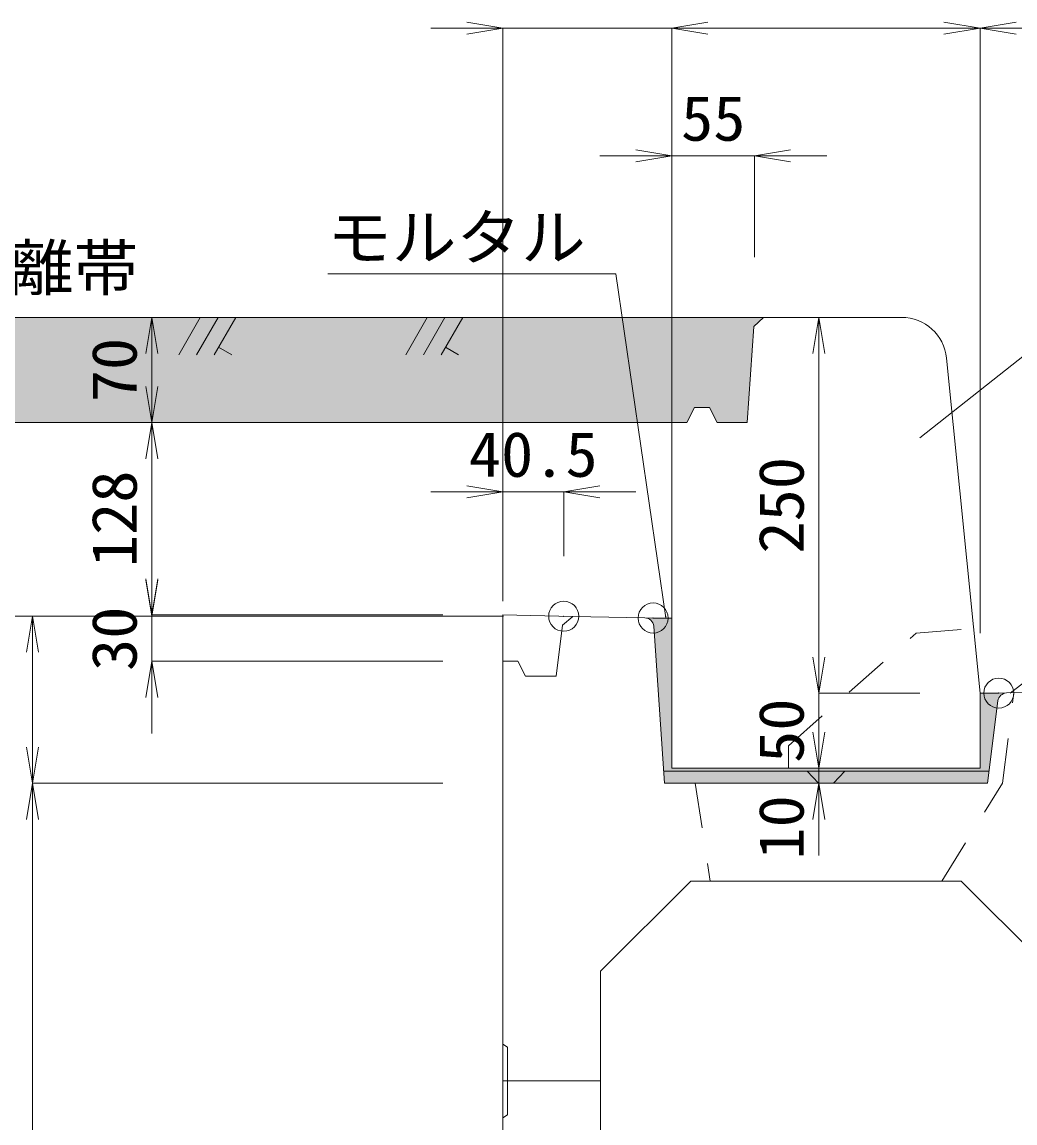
# Model space of a CAD drawing. Units: millimetres at full size. Extents: x 164402 to 209100, y 872507 to 885397.
# Drawn here: x 192246 to 192906, y 882661 to 883394 of the extents above; entities that cross this region are included whole.
import ezdxf
from ezdxf.enums import TextEntityAlignment as Align

# ---------------------------------------------------------------- set-up
doc = ezdxf.new("R2010")
doc.units = ezdxf.units.MM
doc.header["$LTSCALE"] = 40
doc.header["$PDMODE"] = 32
doc.header["$PDSIZE"] = 20
doc.linetypes.add('USER1', pattern=[1.35, 0.75, -0.6])
doc.linetypes.add('USER2', pattern=[1.35, 0.75, -0.6])
for name, color, linetype, lineweight in [('0_2', 7, 'Continuous', 13), ('_0-0_', 7, 'Continuous', 20), ('ハッチング', 7, 'Continuous', 5), ('作業エリア', 11, 'Continuous', 13), ('寸法線', 7, 'Continuous', 13), ('排水孔', 7, 'USER1', 9), ('本体', 2, 'Continuous', 13), ('補助線', 8, 'Continuous', 13)]:
    doc.layers.add(name, color=color, linetype=linetype, lineweight=lineweight)
doc.styles.add('ＭＳ 明朝', font='')
doc.styles.get('ＭＳ 明朝').set_extended_font_data('MS Mincho')

# ---------------------------------------------------------------- blocks, each defined once
blk = doc.blocks.new('open_arrow')
at = {"color": 0, "linetype": 'Continuous', "lineweight": -2}
blk.add_lwpolyline([(7.5, 1.25), (0, 0), (7.5, -1.25)], dxfattribs=at)
blk = doc.blocks.new('filled_arrow')
at = {"color": 0, "linetype": 'Continuous', "lineweight": -2}
blk.add_solid([(7.5, 1.25), (0, 0), (7.5, -1.25)], dxfattribs=at)

msp = doc.modelspace()

# ---------------------------------------------------------------- hatches: boundary and pattern name
at = {"layer": 'ハッチング'}
for color, points in [(256, [(192678.23, 883127.29), (192688.23, 883127.29), (192693.23, 883137.29), (192703.23, 883137.29), (192708.23, 883127.29), (192728.23, 883127.29), (192732.8, 883191.3), (192739.23, 883197.29), (192733.23, 883197.29), (192678.23, 883197.29), (192074.19, 883197.29), (192074.19, 883127.29)]), (8, [(192888.23, 882887.29), (192895.09, 882942.13, -0.37254), (192900.92, 882947.39), (192895.73, 882947.29), (192883.23, 882947.29), (192883.23, 882897.29), (192678.23, 882897.29), (192678.23, 882997.29), (192665.73, 882997.29), (192660.24, 882997.39, -0.38865), (192666.1, 882991.8), (192673.23, 882887.29)])]:
    msp.add_hatch(color=color, dxfattribs=at).paths.add_polyline_path(points)

# ---------------------------------------------------------------- linework, layer by layer
at = {"layer": '0_2', "lineweight": 5}
for p, q in [((192364.4, 883197.29), (192350.08, 883172.47)), ((192376.21, 883197.29), (192361.89, 883172.47)), ((192388.02, 883197.29), (192373.7, 883172.47)), ((192515.41, 883197.29), (192501.09, 883172.47)), ((192527.22, 883197.29), (192512.9, 883172.47)), ((192539.03, 883197.29), (192524.71, 883172.47)), ((192376.6, 883177.5), (192385.31, 883172.47)), ((192527.61, 883177.5), (192536.32, 883172.47))]:
    msp.add_line(p, q, dxfattribs=at)
at = {"layer": '0_2'}
for p, q in [((192678.23, 883197.29), (192733.23, 883197.29)), ((192733.23, 883197.29), (192739.23, 883197.29)), ((192660.24, 882997.39), (192665.73, 882997.29)), ((192665.73, 882997.29), (192678.23, 882997.29)), ((192895.73, 882947.29), (192883.23, 882947.29)), ((192900.92, 882947.39), (192895.73, 882947.29))]:
    msp.add_line(p, q, dxfattribs=at)
at = {"layer": '_0-0_'}
msp.add_line((192678.23, 883197.29), (192074.19, 883197.29), dxfattribs=at)
at = {"layer": '作業エリア'}
for p in [(192665.73, 882997.29), (192895.73, 882947.29)]:
    msp.add_point(p, dxfattribs=at)
at = {"layer": '寸法線'}
for p, q in [((192517.73, 883389.86), (192726.23, 883389.86)), ((192565.73, 883008.48), (192565.73, 883389.86)), ((192678.23, 883389.86), (192883.23, 883389.86)), ((192678.23, 883037.29), (192678.23, 883389.86)), ((192678.23, 883037.29), (192678.23, 883389.86)), ((192883.23, 882987.29), (192883.23, 883389.86)), ((192883.23, 883389.86), (192995.73, 883389.86)), ((192883.23, 882987.29), (192883.23, 883389.86)), ((192630.23, 883304.86), (192781.23, 883304.86)), ((192678.23, 883037.29), (192678.23, 883304.86)), ((192733.23, 883237.29), (192733.23, 883304.86)), ((192332.11, 883127.29), (192332.11, 883197.29)), ((192693.23, 883197.29), (192332.11, 883197.29)), ((192775.91, 883197.29), (192745.16, 883197.29)), ((192775.91, 883197.29), (192775.91, 882947.29)), ((192332.11, 882999.29), (192332.11, 883127.29)), ((192638.23, 883127.29), (192332.11, 883127.29)), ((192638.23, 883127.29), (192332.11, 883127.29)), ((192517.73, 883081.24), (192654.23, 883081.24)), ((192565.73, 883008.48), (192565.73, 883081.24)), ((192606.23, 883038.48), (192606.23, 883081.24)), ((192332.11, 882920.48), (192332.11, 883046.48)), ((192566.23, 882998.48), (192170.98, 882998.48)), ((192252.8, 882998.48), (192252.8, 882887.29)), ((192566.23, 882998.48), (192252.8, 882998.48)), ((192525.73, 882999.29), (192332.11, 882999.29)), ((192566.23, 882998.48), (192332.11, 882998.48)), ((192775.91, 882995.29), (192775.91, 882897.29)), ((192525.73, 882968.48), (192332.11, 882968.48)), ((192843.23, 882947.29), (192775.91, 882947.29)), ((192843.23, 882947.29), (192775.91, 882947.29)), ((192775.91, 882945.29), (192775.91, 882839.29)), ((192794.48, 882897.29), (192775.91, 882897.29)), ((192794.48, 882897.29), (192775.91, 882897.29)), ((192525.73, 882887.29), (192252.8, 882887.29)), ((192252.8, 882887.29), (192252.8, 882447.29)), ((192525.73, 882887.29), (192252.8, 882887.29)), ((192794.48, 882887.29), (192775.91, 882887.29))]:
    msp.add_line(p, q, dxfattribs=at)
at = {"layer": '寸法線', "lineweight": 9}
for points in [[(192843.11, 883117.28), (193036.28, 883269.83), (193524.96, 883269.83)], [(192903.32, 882947.35), (193084.71, 883087.87), (193445.85, 883087.87)]]:
    msp.add_lwpolyline(points, dxfattribs=at)
at = {"layer": '寸法線'}
msp.add_lwpolyline([(192674.23, 882997.34), (192640.85, 883226.32), (192449.25, 883226.32)], dxfattribs=at)
at = {"layer": '排水孔'}
for p, q in [((192898.23, 882887.29), (192905.76, 882947.49)), ((192768.23, 882895.29), (192775.73, 882887.29)), ((192785.73, 882887.29), (192793.23, 882895.29)), ((192693.73, 882887.29), (192703.73, 882822.29)), ((192857.73, 882822.29), (192898.23, 882887.29))]:
    msp.add_line(p, q, dxfattribs=at)
at = {"layer": '本体'}
for p, q in [((192732.8, 883191.3), (192739.23, 883197.29)), ((192739.23, 883197.29), (192831.08, 883197.29)), ((192728.23, 883127.29), (192732.8, 883191.3)), ((192860.93, 883170.27), (192883.23, 882947.29)), ((192688.23, 883127.29), (192693.23, 883137.29)), ((192693.23, 883137.29), (192703.23, 883137.29)), ((192703.23, 883137.29), (192708.23, 883127.29)), ((192678.23, 882897.29), (192678.23, 883127.29)), ((192678.23, 883127.29), (192688.23, 883127.29)), ((192708.23, 883127.29), (192728.23, 883127.29)), ((192605.49, 882992.52), (192612.23, 882998.36)), ((192612.23, 882998.36), (192660.24, 882997.39)), ((192601.23, 882958.48), (192605.49, 882992.52)), ((192666.1, 882991.8), (192673.23, 882887.29)), ((192565.73, 882968.48), (192565.73, 882457.29)), ((192565.73, 882968.48), (192575.73, 882968.48)), ((192575.73, 882968.48), (192580.73, 882958.48)), ((192601.23, 882958.48), (192580.73, 882958.48)), ((192883.23, 882947.29), (192883.23, 882897.29)), ((192949.23, 882948.36), (192900.92, 882947.39)), ((192888.23, 882887.29), (192895.09, 882942.13)), ((192883.23, 882897.29), (192678.23, 882897.29)), ((192673.23, 882887.29), (192888.23, 882887.29)), ((192630.73, 882762.29), (192690.73, 882822.29)), ((192690.73, 882822.29), (192870.73, 882822.29)), ((192870.73, 882822.29), (192930.73, 882762.29)), ((192630.73, 882762.29), (192630.73, 882592.81))]:
    msp.add_line(p, q, dxfattribs=at)
at = {"layer": '本体', "linetype": 'USER2'}
for p, q in [((192755.73, 882912.29), (192840.73, 882987.29)), ((192840.73, 882987.29), (192878.93, 882990.29)), ((192755.73, 882897.29), (192755.73, 882912.29))]:
    msp.add_line(p, q, dxfattribs=at)
at = {"layer": '本体', "lineweight": 9}
for p, q in [((192672.68, 882895.29), (192889.23, 882895.29)), ((192565.73, 882713.79), (192568.93, 882711.79)), ((192568.93, 882711.79), (192568.93, 882666.79)), ((192568.93, 882666.79), (192565.73, 882664.79))]:
    msp.add_line(p, q, dxfattribs=at)
at = {"layer": '本体'}
for centre, radius, start, end in [((192831.08, 883167.29), 30, 5.71059, 90), ((192660.12, 882991.4), 6, 3.90049, 88.85424), ((192901.04, 882941.39), 6, 91.14576, 172.87498)]:
    msp.add_arc(centre, radius, start, end, dxfattribs=at)
at = {"layer": '補助線'}
for p, q in [((192678.23, 883197.29), (192739.23, 883197.29)), ((192678.23, 883197.29), (192678.23, 883127.29)), ((192630.73, 882689.29), (192565.73, 882689.29))]:
    msp.add_line(p, q, dxfattribs=at)
at = {"layer": '補助線', "lineweight": 20}
for p, q in [((192678.23, 883127.29), (192074.19, 883127.29)), ((192565.73, 882999.29), (192565.73, 882968.48)), ((192565.73, 882999.29), (192612.23, 882998.36))]:
    msp.add_line(p, q, dxfattribs=at)
at = {"layer": '補助線'}
msp.add_point((192606.23, 882998.48), dxfattribs=at)

# ---------------------------------------------------------------- block references
at = {"layer": '寸法線'}
for p, xscale, yscale, rotation in [((192565.73, 883389.86), 3.2, 3.2, 180), ((192883.23, 883389.86), 3.2, 3.2, 180), ((192678.23, 883304.86), 3.2, 3.2, 180), ((192332.11, 883197.29), 3.2, 3.2, 270), ((192775.91, 883197.29), 3.2, 3.2, 270), ((192332.11, 883127.29), 3.2, 3.2, 90), ((192332.11, 883127.29), 3.2, 3.2, 270), ((192565.73, 883081.24), 3.2, 3.2, 180), ((192332.11, 882999.29), 3.2, 3.2, 90), ((192332.11, 882998.48), 3.2, 3.2, 90), ((192252.8, 882998.48), 3.2, 3.2, 270), ((192674.23, 882997.34), 0.16, 0.16, 98.3), ((192775.91, 882947.29), 3.2, 3.2, 90), ((192775.91, 882947.29), 3.2, 3.2, 90), ((192332.11, 882968.48), 3.2, 3.2, 270), ((192775.91, 882897.29), 3.2, 3.2, 90), ((192775.91, 882897.29), 3.2, 3.2, 90), ((192252.8, 882887.29), 3.2, 3.2, 90), ((192252.8, 882887.29), 3.2, 3.2, 270), ((192775.91, 882887.29), 3.2, 3.2, 270)]:
    msp.add_blockref('open_arrow', p, dxfattribs=dict(at, xscale=xscale, yscale=yscale, rotation=rotation))
at = {"layer": '寸法線', "xscale": 3.2, "yscale": 3.2}
for p in [(192678.23, 883389.86), (192678.23, 883389.86), (192883.23, 883389.86), (192733.23, 883304.86), (192606.23, 883081.24)]:
    msp.add_blockref('open_arrow', p, dxfattribs=at)
at = {"layer": '寸法線', "lineweight": 9, "xscale": 0.133, "yscale": 0.133}
for p, rotation in [((192843.11, 883117.28), 38.3), ((192903.32, 882947.35), 37.8)]:
    msp.add_blockref('filled_arrow', p, dxfattribs=dict(at, rotation=rotation))

# ---------------------------------------------------------------- texts
at = {"layer": '0_2', "style": 'ＭＳ 明朝', "width": 1.05}
msp.add_text('中央分離帯', height=30.02, dxfattribs=at).set_placement((192108.18, 883206.34), align=Align.BOTTOM_LEFT)
at = {"layer": '寸法線', "style": 'ＭＳ 明朝', "width": 1.05}
for s, p in [('55', (192705.73, 883329.86)), ('40.5', (192585.98, 883106.24))]:
    msp.add_text(s, height=30.02, dxfattribs=at).set_placement(p, align=Align.MIDDLE_CENTER)
msp.add_text('モルタル', height=30.02, dxfattribs=at).set_placement((192620.85, 883265.57), align=Align.TOP_RIGHT)
for s, p in [('70', (192307.11, 883162.29)), ('250', (192750.91, 883072.29)), ('128', (192307.11, 883063.29)), ('30', (192307.11, 882983.48)), ('50', (192750.91, 882922.29)), ('10', (192750.91, 882857.94))]:
    msp.add_text(s, height=30.02, rotation=90, dxfattribs=at).set_placement(p, align=Align.MIDDLE_CENTER)

doc.saveas('drawing.dxf')
